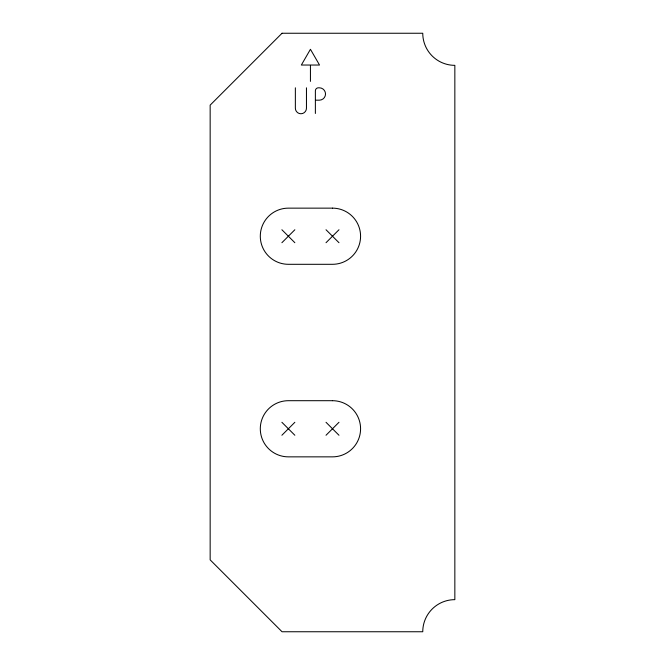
<?xml version="1.0" encoding="UTF-8"?>
<svg xmlns="http://www.w3.org/2000/svg" width="665" height="665" viewBox="0 0 665 665"><rect width="100%" height="100%" fill="white"/><g stroke="black" fill="none" stroke-linecap="round" stroke-linejoin="round"><path stroke-width="1" d="M281.894 242.708L294.853 229.749M326.016 242.708L338.984 229.749M281.894 435.251L294.853 422.292M326.016 435.251L338.984 422.292M309.799 65.037L301.345 65.037L310.439 49.293L319.524 65.037L310.439 65.037L310.439 81.388M316.016 100.174L319.325 100.174A6.185 6.185 0 0 0 325.518 93.989A6.185 6.185 0 0 0 319.325 87.805L318.385 87.805A3.009 3.009 0 0 0 315.376 90.814L315.376 113.474M326.016 229.749L338.984 242.708M281.894 229.749L294.853 242.708M326.016 422.292L338.984 435.251M281.894 422.292L294.853 435.251M306.457 87.805L306.457 108.204A5.553 5.553 0 0 1 300.913 113.757A5.553 5.553 0 0 1 295.36 108.204L295.36 87.805M282.035 33.25L210.157 105.137L210.157 559.864L282.035 631.75L422.757 631.75A32.095 32.095 0 0 1 454.843 599.655L454.843 65.345A32.095 32.095 0 0 1 422.757 33.25L282.035 33.25M332.5 208.145L288.377 208.145A28.08 28.08 0 0 0 260.298 236.225A28.08 28.08 0 0 0 288.377 264.304L332.5 264.304A28.08 28.08 0 0 0 360.58 236.225A28.08 28.08 0 0 0 332.5 208.145M332.5 400.696L288.377 400.696A28.08 28.08 0 0 0 260.298 428.775A28.08 28.08 0 0 0 288.377 456.855L332.5 456.855A28.08 28.08 0 0 0 360.58 428.775A28.08 28.08 0 0 0 332.5 400.696"/></g></svg>
